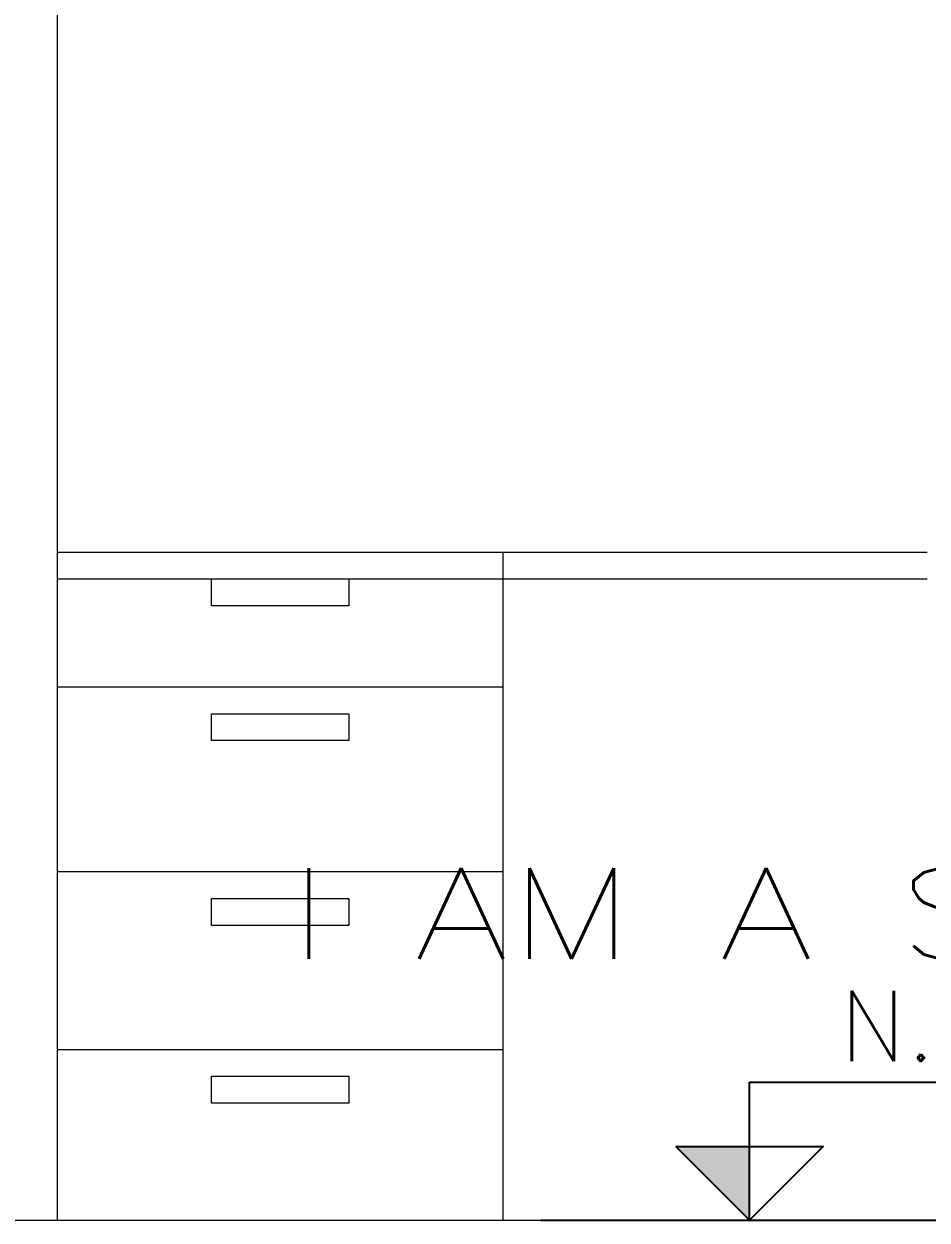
# Model space of a CAD drawing. Header units: millimetres. Extents: x -59 to 123, y 54 to 155.
# Drawn here: x 15.464 to 16.478, y 127.765 to 129.108 of the extents above; entities that cross this region are included whole.
import ezdxf
from ezdxf.enums import TextEntityAlignment as Align

# ---------------------------------------------------------------- set-up
doc = ezdxf.new("R2010")
doc.units = ezdxf.units.MM
doc.layers.get('0').update_dxf_attribs({"lineweight": 9})
doc.layers.add('A-COT', color=8, linetype='Continuous')
doc.layers.add('A-TEX 010', color=7, linetype='Continuous')
doc.layers.add('MUEBLES', color=40, linetype='Continuous', lineweight=20)
doc.layers.add('MUROS', color=7, linetype='Continuous', lineweight=80)
doc.styles.add('1000-NOTAS', font='romans.shx', dxfattribs={"height": 2})
doc.styles.add('ROMANS', font='ROMANS.SHX', dxfattribs={"width": 1.35, "height": 0.29})

# ---------------------------------------------------------------- blocks, each defined once
blk = doc.blocks.new('NIVEL-CORTE-()')
at = {"color": 1}
for p, q in [((0, 0), (0, 3.934)), ((0, 3.934), (13.03, 3.934)), ((-5.948, 0), (5.948, 0))]:
    blk.add_line(p, q, dxfattribs=at)
blk.add_lwpolyline([(-2.1, 2.1), (2.1, 2.1), (0, 0), (-2.1, 2.1)], dxfattribs=at)
blk.add_solid([(0, 0), (0, 2.1), (-2.1, 2.1)], dxfattribs=at)
at = {"color": 7, "style": '1000-NOTAS'}
blk.add_attdef('ADFADFAFA', text='', height=2, dxfattribs=at).set_placement((6.389, 3.936), align=Align.BOTTOM_CENTER)

msp = doc.modelspace()

# ---------------------------------------------------------------- linework, layer by layer
at = {"layer": 'A-COT', "color": 7, "lineweight": 5}
msp.add_line((15.5015, 127.765), (15.5015, 130.465), dxfattribs=at)
at = {"layer": 'MUEBLES', "color": 7, "lineweight": 5}
for p, q in [((15.5015, 128.515), (16.4776, 128.515)), ((16.0015, 128.515), (16.0015, 127.765)), ((15.5015, 128.485), (16.4776, 128.485)), ((15.5015, 128.3637), (16.0015, 128.3637)), ((15.5015, 128.1563), (16.0015, 128.1563)), ((15.5015, 127.9567), (16.0015, 127.9567))]:
    msp.add_line(p, q, dxfattribs=at)
for points in [[(15.6745, 128.4848), (15.8285, 128.4848), (15.8285, 128.4547), (15.6745, 128.4547)], [(15.6745, 128.3335), (15.8285, 128.3335), (15.8285, 128.3034), (15.6745, 128.3034)], [(15.6745, 128.1261), (15.8285, 128.1261), (15.8285, 128.0959), (15.6745, 128.0959)], [(15.6745, 127.9265), (15.8285, 127.9265), (15.8285, 127.8963), (15.6745, 127.8963)]]:
    msp.add_lwpolyline(points, close=True, dxfattribs=at)
at = {"layer": 'MUROS', "color": 7, "lineweight": 5}
msp.add_lwpolyline([(3.2515, 127.765), (18.0015, 127.765)], dxfattribs=at)

# ---------------------------------------------------------------- block references
at = {"layer": 'A-TEX 010', "color": 7, "lineweight": 5, "xscale": 0.03937007874014853, "yscale": 0.03937007874014853, "zscale": 0.03937007874014853}
msp.add_blockref('NIVEL-CORTE-()', (16.2783, 127.765), dxfattribs=at).add_auto_attribs({'ADFADFAFA': 'N.P.T.'})

# ---------------------------------------------------------------- texts
at = {"layer": 'A-TEX 010', "color": 7, "lineweight": 5, "insert": (16.5036, 128.1603), "char_height": 0.102, "attachment_point": 2, "style": 'ROMANS'}
msp.add_mtext('I AM A STUDENT', dxfattribs=at)

doc.saveas('drawing.dxf')
